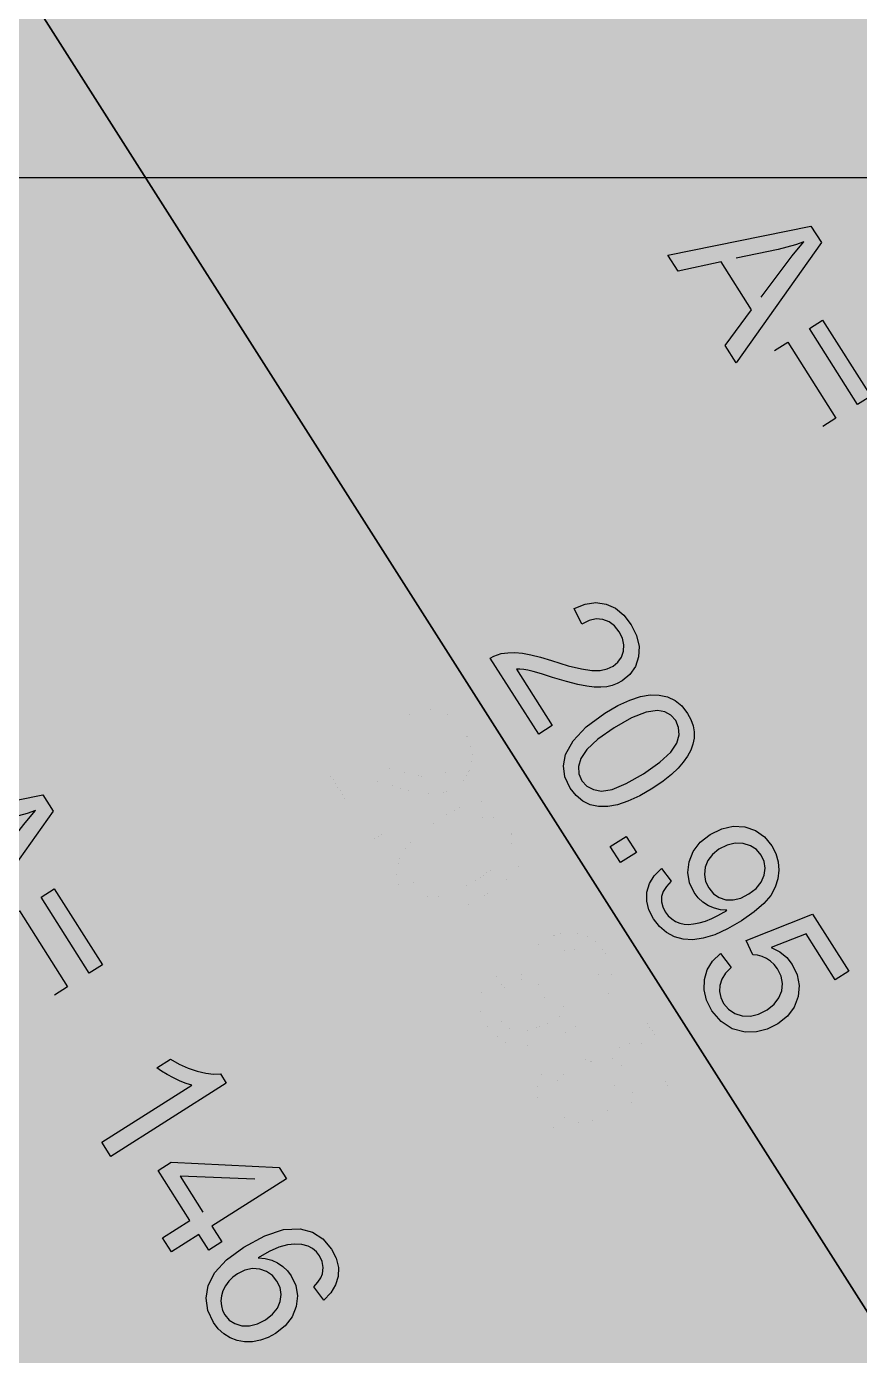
# Model space of a CAD drawing. Extents: x -5280327 to 29700, y -3925683 to 5564800.
# Drawn here: x 20123.9 to 20363.4, y 5809.7 to 6191.7 of the extents above; entities that cross this region are included whole.
import ezdxf

# ---------------------------------------------------------------- set-up
doc = ezdxf.new("R2010")
doc.units = 0
doc.linetypes.add('6', pattern=[2640.874023, 1320.437012, -1320.437012])
doc.layers.get('0').update_dxf_attribs({"linetype": 'CONTINUOUS'})
doc.layers.add('31_PREDIOS_TOTAL', color=7, linetype='CONTINUOUS')
doc.layers.add('LOTES', color=7, linetype='CONTINUOUS')

msp = doc.modelspace()

# ---------------------------------------------------------------- linework, layer by layer
at = {"color": 7, "linetype": '6', "const_width": 10343.08}
msp.add_lwpolyline([(0, 29405.62), (24528.32, 0)], dxfattribs=at)
msp.add_lwpolyline([(0, 29405.62), (24528.32, 0)], dxfattribs=at)
at = {"layer": '31_PREDIOS_TOTAL', "color": 7, "const_width": 0.00153}
for points in [[(20227.11, 5960.18), (20223.21, 5957.7), (20209.3, 5979.54), (20209.3, 5979.54), (20210.29, 5980.12), (20211.33, 5980.56), (20212.42, 5980.86), (20212.42, 5980.86), (20214.33, 5981.13), (20216.36, 5981.18), (20218.52, 5980.99), (20218.52, 5980.99), (20220.93, 5980.55), (20223.72, 5979.84), (20226.9, 5978.86), (20226.9, 5978.86), (20231.68, 5977.41), (20235.55, 5976.47), (20238.53, 5976.04), (20238.53, 5976.04), (20240.89, 5976.07), (20242.92, 5976.47), (20244.61, 5977.26), (20244.61, 5977.26), (20246.02, 5978.42), (20247.01, 5979.85), (20247.58, 5981.57), (20247.58, 5981.57), (20247.7, 5983.42), (20247.3, 5985.27), (20246.38, 5987.12), (20246.38, 5987.12), (20245.02, 5988.82), (20243.44, 5990.01), (20241.63, 5990.69), (20241.63, 5990.69), (20239.69, 5990.82), (20237.69, 5990.39), (20235.63, 5989.37), (20233.41, 5993.81), (20233.41, 5993.81), (20236.62, 5995.08), (20239.67, 5995.52), (20242.57, 5995.11), (20242.57, 5995.11), (20245.25, 5993.9), (20247.66, 5991.92), (20249.79, 5989.17), (20249.79, 5989.17), (20251.38, 5986.03), (20252.1, 5982.96), (20251.95, 5979.96), (20251.95, 5979.96), (20251.03, 5977.21), (20249.44, 5974.9), (20247.18, 5973.03), (20247.18, 5973.03), (20245.81, 5972.28), (20244.33, 5971.72), (20242.76, 5971.36), (20242.76, 5971.36), (20241.04, 5971.19), (20239.13, 5971.23), (20237.01, 5971.48), (20237.01, 5971.48), (20234.45, 5972), (20231.19, 5972.85), (20227.22, 5974.03), (20227.22, 5974.03), (20224.03, 5975.02), (20221.65, 5975.7), (20220.08, 5976.07), (20220.08, 5976.07), (20218.93, 5976.26), (20217.84, 5976.36), (20216.79, 5976.39), (20227.11, 5960.18)], [(20242.27, 5963.73), (20242.27, 5963.73), (20246.01, 5965.92), (20249.41, 5967.52), (20252.47, 5968.53), (20252.47, 5968.53), (20255.26, 5968.99), (20257.86, 5968.97), (20260.26, 5968.45), (20260.26, 5968.45), (20262.43, 5967.42), (20264.35, 5965.83), (20266.01, 5963.7), (20266.01, 5963.7), (20266.97, 5961.93), (20267.6, 5960.14), (20267.91, 5958.36), (20267.91, 5958.36), (20267.89, 5956.58), (20267.56, 5954.82), (20266.93, 5953.08), (20266.93, 5953.08), (20266, 5951.35), (20264.8, 5949.62), (20263.32, 5947.9), (20263.32, 5947.9), (20261.43, 5946.11), (20258.99, 5944.21), (20255.99, 5942.18), (20255.99, 5942.18), (20252.28, 5940.01), (20248.89, 5938.41), (20245.84, 5937.4), (20245.84, 5937.4), (20243.05, 5936.93), (20240.45, 5936.95), (20238.05, 5937.46), (20238.05, 5937.46), (20235.86, 5938.49), (20233.94, 5940.08), (20232.27, 5942.22), (20232.27, 5942.22), (20230.77, 5945.42), (20230.32, 5948.65), (20230.92, 5951.91), (20230.92, 5951.91), (20233.09, 5955.84), (20236.87, 5959.78), (20242.27, 5963.73)], [(20244.92, 5959.56), (20240.24, 5956.28), (20237.03, 5953.35), (20235.31, 5950.76), (20235.31, 5950.76), (20234.68, 5948.44), (20234.78, 5946.3), (20235.61, 5944.35), (20235.61, 5944.35), (20237.03, 5942.77), (20238.93, 5941.78), (20241.3, 5941.37), (20241.3, 5941.37), (20244.38, 5941.84), (20248.39, 5943.5), (20253.33, 5946.35), (20253.33, 5946.35), (20258.03, 5949.64), (20261.24, 5952.58), (20262.96, 5955.16), (20262.96, 5955.16), (20263.57, 5957.48), (20263.46, 5959.63), (20262.62, 5961.61), (20262.62, 5961.61), (20261.25, 5963.18), (20259.52, 5964.17), (20257.41, 5964.57), (20257.41, 5964.57), (20254.09, 5964.09), (20249.93, 5962.42), (20244.92, 5959.56)], [(20243.77, 5925.41), (20248.39, 5928.35), (20251.33, 5923.73), (20246.71, 5920.79), (20243.77, 5925.41)], [(20258.51, 5919.12), (20261.35, 5915.45), (20261.35, 5915.45), (20259.96, 5913.96), (20259.04, 5912.48), (20258.57, 5911.02), (20258.57, 5911.02), (20258.53, 5909.56), (20258.88, 5908.1), (20259.61, 5906.64), (20259.61, 5906.64), (20260.47, 5905.51), (20261.45, 5904.6), (20262.56, 5903.91), (20262.56, 5903.91), (20263.75, 5903.43), (20265.01, 5903.15), (20266.32, 5903.06), (20266.32, 5903.06), (20267.74, 5903.17), (20269.35, 5903.48), (20271.14, 5904.01), (20271.14, 5904.01), (20272.99, 5904.71), (20274.77, 5905.56), (20276.49, 5906.56), (20276.49, 5906.56), (20276.7, 5906.69), (20276.96, 5906.87), (20277.28, 5907.1), (20277.28, 5907.1), (20275.49, 5907.24), (20273.74, 5907.68), (20272.02, 5908.42), (20272.02, 5908.42), (20270.43, 5909.44), (20269.06, 5910.7), (20267.91, 5912.21), (20267.91, 5912.21), (20266.59, 5915.02), (20266.11, 5917.96), (20266.47, 5921.05), (20266.47, 5921.05), (20267.66, 5924.02), (20269.67, 5926.63), (20272.5, 5928.88), (20272.5, 5928.88), (20275.84, 5930.55), (20279.17, 5931.28), (20282.48, 5931.07), (20282.48, 5931.07), (20285.55, 5930.01), (20288.14, 5928.19), (20290.27, 5925.6), (20290.27, 5925.6), (20291.41, 5923.39), (20292.08, 5921.05), (20292.29, 5918.6), (20292.29, 5918.6), (20292.01, 5916.12), (20291.22, 5913.72), (20289.93, 5911.39), (20289.93, 5911.39), (20287.96, 5909.06), (20285.15, 5906.62), (20281.51, 5904.09), (20281.51, 5904.09), (20277.48, 5901.73), (20273.83, 5900.05), (20270.55, 5899.04), (20270.55, 5899.04), (20267.57, 5898.64), (20264.8, 5898.79), (20262.24, 5899.49), (20262.24, 5899.49), (20259.93, 5900.71), (20257.92, 5902.42), (20256.22, 5904.61), (20256.22, 5904.61), (20254.92, 5907.19), (20254.29, 5909.76), (20254.34, 5912.31), (20254.34, 5912.31), (20255.07, 5914.77), (20256.46, 5917.04), (20258.51, 5919.12)], [(20283.67, 5911.79), (20285.7, 5913.38), (20287.16, 5915.18), (20288.03, 5917.18), (20288.03, 5917.18), (20288.32, 5919.23), (20288.06, 5921.16), (20287.23, 5922.96), (20287.23, 5922.96), (20285.89, 5924.53), (20284.15, 5925.63), (20282.02, 5926.27), (20282.02, 5926.27), (20279.7, 5926.35), (20277.36, 5925.8), (20275.02, 5924.63), (20275.02, 5924.63), (20273.18, 5923.16), (20271.88, 5921.44), (20271.11, 5919.46), (20271.11, 5919.46), (20270.88, 5917.39), (20271.22, 5915.41), (20272.13, 5913.5), (20272.13, 5913.5), (20273.47, 5911.88), (20275.11, 5910.75), (20277.05, 5910.13), (20277.05, 5910.13), (20279.17, 5910.07), (20281.38, 5910.62), (20283.67, 5911.79)], [(20275.48, 5894.71), (20278.55, 5890.68), (20278.55, 5890.68), (20276.94, 5889.01), (20275.85, 5887.29), (20275.28, 5885.5), (20275.28, 5885.5), (20275.19, 5883.72), (20275.55, 5882), (20276.36, 5880.35), (20276.36, 5880.35), (20277.78, 5878.65), (20279.57, 5877.47), (20281.72, 5876.79), (20281.72, 5876.79), (20284.07, 5876.71), (20286.46, 5877.27), (20288.88, 5878.5), (20288.88, 5878.5), (20290.89, 5880.08), (20292.3, 5881.9), (20293.11, 5883.93), (20293.11, 5883.93), (20293.31, 5886.08), (20292.9, 5888.2), (20291.87, 5890.31), (20291.87, 5890.31), (20290.96, 5891.52), (20289.91, 5892.51), (20288.72, 5893.29), (20288.72, 5893.29), (20287.45, 5893.85), (20286.15, 5894.18), (20284.83, 5894.29), (20282.9, 5898.42), (20301.91, 5906.02), (20312.37, 5889.6), (20308.5, 5887.13), (20300.1, 5900.31), (20290.09, 5896.44), (20290.09, 5896.44), (20292.52, 5895.15), (20294.54, 5893.51), (20296.14, 5891.51), (20296.14, 5891.51), (20297.55, 5888.57), (20298.1, 5885.5), (20297.79, 5882.3), (20297.79, 5882.3), (20296.65, 5879.26), (20294.72, 5876.63), (20291.98, 5874.42), (20291.98, 5874.42), (20288.94, 5872.9), (20285.8, 5872.12), (20282.56, 5872.1), (20282.56, 5872.1), (20278.82, 5873.06), (20275.64, 5875.1), (20273.02, 5878.22), (20273.02, 5878.22), (20271.51, 5881.22), (20270.79, 5884.21), (20270.86, 5887.19), (20270.86, 5887.19), (20271.69, 5890), (20273.23, 5892.51), (20275.48, 5894.71)]]:
    msp.add_lwpolyline(points, dxfattribs=at)
at = {"layer": '31_PREDIOS_TOTAL', "color": 7}
for points in [[(20308.38, 6125.99, 33030.86), (20349.5, 6134.28, 33030.86), (20352.5, 6129.57, 33030.86), (20328.02, 6095.05, 33030.86), (20324.86, 6100.03, 33030.86), (20332.42, 6110.25, 33030.86), (20323.65, 6124.07, 33030.86), (20311.33, 6121.35, 33030.86), (20308.38, 6125.99, 33030.86)], [(20335.13, 6113.86, 33030.86), (20342.09, 6123.12, 33030.86), (20342.09, 6123.12, 33030.86), (20344.1, 6125.75, 33030.86), (20345.89, 6127.98, 33030.86), (20347.46, 6129.82, 33030.86), (20347.46, 6129.82, 33030.86), (20345.04, 6128.96, 33030.86), (20342.56, 6128.22, 33030.86), (20340.02, 6127.6, 33030.86), (20328.01, 6125.07, 33030.86)], [(20362.91, 6083.05, 33030.86), (20349.05, 6104.88, 33030.86), (20352.84, 6107.29, 33030.86), (20366.7, 6085.46, 33030.86), (20362.91, 6083.05, 33030.86)], [(20339.02, 6098.51, 33030.86), (20342.8, 6100.92, 33030.86), (20356.66, 6079.09, 33030.86), (20352.87, 6076.68, 33030.86)], [(20275.09, 5990.74, 33030.86), (20271.2, 5988.26, 33030.86), (20257.29, 6010.1, 33030.86), (20257.29, 6010.1, 33030.86), (20258.28, 6010.68, 33030.86), (20259.31, 6011.12, 33030.86), (20260.41, 6011.42, 33030.86), (20260.41, 6011.42, 33030.86), (20262.31, 6011.69, 33030.86), (20264.35, 6011.73, 33030.86), (20266.5, 6011.54, 33030.86), (20266.5, 6011.54, 33030.86), (20268.92, 6011.1, 33030.86), (20271.71, 6010.4, 33030.86), (20274.89, 6009.42, 33030.86), (20274.89, 6009.42, 33030.86), (20279.67, 6007.96, 33030.86), (20283.54, 6007.02, 33030.86), (20286.52, 6006.6, 33030.86), (20286.52, 6006.6, 33030.86), (20288.88, 6006.62, 33030.86), (20290.9, 6007.03, 33030.86), (20292.6, 6007.81, 33030.86), (20292.6, 6007.81, 33030.86), (20294, 6008.97, 33030.86), (20294.99, 6010.41, 33030.86), (20295.57, 6012.13, 33030.86), (20295.57, 6012.13, 33030.86), (20295.69, 6013.98, 33030.86), (20295.28, 6015.83, 33030.86), (20294.37, 6017.68, 33030.86), (20294.37, 6017.68, 33030.86), (20293.01, 6019.38, 33030.86), (20291.43, 6020.56, 33030.86), (20289.62, 6021.24, 33030.86), (20289.62, 6021.24, 33030.86), (20287.68, 6021.38, 33030.86), (20285.68, 6020.94, 33030.86), (20283.62, 6019.93, 33030.86), (20281.4, 6024.37, 33030.86), (20281.4, 6024.37, 33030.86), (20284.61, 6025.64, 33030.86), (20287.66, 6026.08, 33030.86), (20290.56, 6025.67, 33030.86), (20290.56, 6025.67, 33030.86), (20293.24, 6024.46, 33030.86), (20295.65, 6022.48, 33030.86), (20297.78, 6019.72, 33030.86), (20297.78, 6019.72, 33030.86), (20299.37, 6016.59, 33030.86), (20300.08, 6013.52, 33030.86), (20299.94, 6010.52, 33030.86), (20299.94, 6010.52, 33030.86), (20299.02, 6007.77, 33030.86), (20297.43, 6005.46, 33030.86), (20295.17, 6003.59, 33030.86), (20295.17, 6003.59, 33030.86), (20293.79, 6002.84, 33030.86), (20292.32, 6002.28, 33030.86), (20290.75, 6001.91, 33030.86), (20290.75, 6001.91, 33030.86), (20289.03, 6001.75, 33030.86), (20287.12, 6001.79, 33030.86), (20285, 6002.04, 33030.86), (20285, 6002.04, 33030.86), (20282.44, 6002.56, 33030.86), (20279.18, 6003.41, 33030.86), (20275.21, 6004.59, 33030.86), (20275.21, 6004.59, 33030.86), (20272.02, 6005.57, 33030.86), (20269.64, 6006.25, 33030.86), (20268.06, 6006.63, 33030.86), (20268.06, 6006.63, 33030.86), (20266.92, 6006.82, 33030.86), (20265.82, 6006.92, 33030.86), (20264.78, 6006.94, 33030.86), (20275.09, 5990.74, 33030.86)], [(20290.26, 5994.28, 33030.86), (20290.26, 5994.28, 33030.86), (20293.99, 5996.48, 33030.86), (20297.39, 5998.08, 33030.86), (20300.46, 5999.08, 33030.86), (20300.46, 5999.08, 33030.86), (20303.25, 5999.55, 33030.86), (20305.85, 5999.53, 33030.86), (20308.25, 5999.01, 33030.86), (20308.25, 5999.01, 33030.86), (20310.42, 5997.97, 33030.86), (20312.34, 5996.39, 33030.86), (20314, 5994.26, 33030.86), (20314, 5994.26, 33030.86), (20314.96, 5992.48, 33030.86), (20315.59, 5990.7, 33030.86), (20315.9, 5988.91, 33030.86), (20315.9, 5988.91, 33030.86), (20315.88, 5987.13, 33030.86), (20315.55, 5985.37, 33030.86), (20314.92, 5983.64, 33030.86), (20314.92, 5983.64, 33030.86), (20313.99, 5981.91, 33030.86), (20312.79, 5980.18, 33030.86), (20311.31, 5978.46, 33030.86), (20311.31, 5978.46, 33030.86), (20309.42, 5976.67, 33030.86), (20306.97, 5974.77, 33030.86), (20303.98, 5972.74, 33030.86), (20303.98, 5972.74, 33030.86), (20300.26, 5970.56, 33030.86), (20296.88, 5968.97, 33030.86), (20293.83, 5967.96, 33030.86), (20293.83, 5967.96, 33030.86), (20291.04, 5967.48, 33030.86), (20288.44, 5967.5, 33030.86), (20286.03, 5968.01, 33030.86), (20286.03, 5968.01, 33030.86), (20283.85, 5969.05, 33030.86), (20281.93, 5970.64, 33030.86), (20280.26, 5972.78, 33030.86), (20280.26, 5972.78, 33030.86), (20278.76, 5975.98, 33030.86), (20278.31, 5979.21, 33030.86), (20278.91, 5982.46, 33030.86), (20278.91, 5982.46, 33030.86), (20281.08, 5986.4, 33030.86), (20284.86, 5990.34, 33030.86), (20290.26, 5994.28, 33030.86)], [(20292.91, 5990.12, 33030.86), (20288.23, 5986.84, 33030.86), (20285.02, 5983.9, 33030.86), (20283.3, 5981.32, 33030.86), (20283.3, 5981.32, 33030.86), (20282.67, 5979, 33030.86), (20282.77, 5976.86, 33030.86), (20283.6, 5974.9, 33030.86), (20283.6, 5974.9, 33030.86), (20285.02, 5973.33, 33030.86), (20286.92, 5972.34, 33030.86), (20289.29, 5971.93, 33030.86), (20289.29, 5971.93, 33030.86), (20292.37, 5972.4, 33030.86), (20296.38, 5974.06, 33030.86), (20301.32, 5976.91, 33030.86), (20301.32, 5976.91, 33030.86), (20306.02, 5980.2, 33030.86), (20309.23, 5983.13, 33030.86), (20310.95, 5985.72, 33030.86), (20310.95, 5985.72, 33030.86), (20311.56, 5988.04, 33030.86), (20311.45, 5990.19, 33030.86), (20310.61, 5992.17, 33030.86), (20310.61, 5992.17, 33030.86), (20309.24, 5993.74, 33030.86), (20307.5, 5994.72, 33030.86), (20305.4, 5995.12, 33030.86), (20305.4, 5995.12, 33030.86), (20302.08, 5994.64, 33030.86), (20297.92, 5992.97, 33030.86), (20292.91, 5990.12, 33030.86)], [(20087.43, 5962.55, 33030.86), (20128.56, 5970.85, 33030.86), (20131.55, 5966.13, 33030.86), (20107.07, 5931.61, 33030.86), (20103.91, 5936.59, 33030.86), (20111.47, 5946.81, 33030.86), (20102.7, 5960.63, 33030.86), (20090.38, 5957.91, 33030.86), (20087.43, 5962.55, 33030.86)], [(20114.18, 5950.42, 33030.86), (20121.15, 5959.69, 33030.86), (20121.15, 5959.69, 33030.86), (20123.15, 5962.31, 33030.86), (20124.94, 5964.54, 33030.86), (20126.51, 5966.38, 33030.86), (20126.51, 5966.38, 33030.86), (20124.09, 5965.52, 33030.86), (20121.61, 5964.78, 33030.86), (20119.07, 5964.16, 33030.86), (20107.06, 5961.63, 33030.86)], [(20291.76, 5955.97, 33030.86), (20296.38, 5958.91, 33030.86), (20299.32, 5954.29, 33030.86), (20294.7, 5951.35, 33030.86), (20291.76, 5955.97, 33030.86)], [(20306.5, 5949.68, 33030.86), (20309.34, 5946.01, 33030.86), (20309.34, 5946.01, 33030.86), (20307.95, 5944.52, 33030.86), (20307.02, 5943.04, 33030.86), (20306.56, 5941.57, 33030.86), (20306.56, 5941.57, 33030.86), (20306.52, 5940.12, 33030.86), (20306.87, 5938.66, 33030.86), (20307.6, 5937.2, 33030.86), (20307.6, 5937.2, 33030.86), (20308.46, 5936.07, 33030.86), (20309.44, 5935.16, 33030.86), (20310.55, 5934.47, 33030.86), (20310.55, 5934.47, 33030.86), (20311.74, 5933.99, 33030.86), (20313, 5933.71, 33030.86), (20314.3, 5933.61, 33030.86), (20314.3, 5933.61, 33030.86), (20315.73, 5933.72, 33030.86), (20317.34, 5934.04, 33030.86), (20319.13, 5934.57, 33030.86), (20319.13, 5934.57, 33030.86), (20320.98, 5935.27, 33030.86), (20322.76, 5936.12, 33030.86), (20324.48, 5937.11, 33030.86), (20324.48, 5937.11, 33030.86), (20324.68, 5937.25, 33030.86), (20324.95, 5937.43, 33030.86), (20325.27, 5937.65, 33030.86), (20325.27, 5937.65, 33030.86), (20323.48, 5937.79, 33030.86), (20321.73, 5938.23, 33030.86), (20320.01, 5938.98, 33030.86), (20320.01, 5938.98, 33030.86), (20318.42, 5939.99, 33030.86), (20317.05, 5941.26, 33030.86), (20315.9, 5942.77, 33030.86), (20315.9, 5942.77, 33030.86), (20314.58, 5945.58, 33030.86), (20314.1, 5948.52, 33030.86), (20314.46, 5951.61, 33030.86), (20314.46, 5951.61, 33030.86), (20315.65, 5954.58, 33030.86), (20317.66, 5957.19, 33030.86), (20320.49, 5959.44, 33030.86), (20320.49, 5959.44, 33030.86), (20323.83, 5961.1, 33030.86), (20327.16, 5961.83, 33030.86), (20330.47, 5961.63, 33030.86), (20330.47, 5961.63, 33030.86), (20333.53, 5960.57, 33030.86), (20336.13, 5958.74, 33030.86), (20338.26, 5956.15, 33030.86), (20338.26, 5956.15, 33030.86), (20339.4, 5953.94, 33030.86), (20340.07, 5951.61, 33030.86), (20340.28, 5949.16, 33030.86), (20340.28, 5949.16, 33030.86), (20340, 5946.68, 33030.86), (20339.21, 5944.27, 33030.86), (20337.91, 5941.95, 33030.86), (20337.91, 5941.95, 33030.86), (20335.94, 5939.61, 33030.86), (20333.14, 5937.18, 33030.86), (20329.5, 5934.64, 33030.86), (20329.5, 5934.64, 33030.86), (20325.47, 5932.29, 33030.86), (20321.82, 5930.61, 33030.86), (20318.54, 5929.6, 33030.86), (20318.54, 5929.6, 33030.86), (20315.56, 5929.2, 33030.86), (20312.79, 5929.35, 33030.86), (20310.22, 5930.05, 33030.86), (20310.22, 5930.05, 33030.86), (20307.92, 5931.27, 33030.86), (20305.91, 5932.98, 33030.86), (20304.21, 5935.17, 33030.86), (20304.21, 5935.17, 33030.86), (20302.9, 5937.75, 33030.86), (20302.28, 5940.31, 33030.86), (20302.33, 5942.87, 33030.86), (20302.33, 5942.87, 33030.86), (20303.05, 5945.33, 33030.86), (20304.44, 5947.6, 33030.86), (20306.5, 5949.68, 33030.86)], [(20331.66, 5942.35, 33030.86), (20333.69, 5943.94, 33030.86), (20335.15, 5945.73, 33030.86), (20336.02, 5947.74, 33030.86), (20336.02, 5947.74, 33030.86), (20336.31, 5949.79, 33030.86), (20336.05, 5951.72, 33030.86), (20335.22, 5953.52, 33030.86), (20335.22, 5953.52, 33030.86), (20333.87, 5955.09, 33030.86), (20332.14, 5956.19, 33030.86), (20330.01, 5956.82, 33030.86), (20330.01, 5956.82, 33030.86), (20327.68, 5956.91, 33030.86), (20325.35, 5956.36, 33030.86), (20323.01, 5955.18, 33030.86), (20323.01, 5955.18, 33030.86), (20321.17, 5953.72, 33030.86), (20319.87, 5951.99, 33030.86), (20319.1, 5950.02, 33030.86), (20319.1, 5950.02, 33030.86), (20318.87, 5947.95, 33030.86), (20319.21, 5945.96, 33030.86), (20320.12, 5944.06, 33030.86), (20320.12, 5944.06, 33030.86), (20321.46, 5942.43, 33030.86), (20323.1, 5941.31, 33030.86), (20325.04, 5940.69, 33030.86), (20325.04, 5940.69, 33030.86), (20327.16, 5940.62, 33030.86), (20329.37, 5941.18, 33030.86), (20331.66, 5942.35, 33030.86)], [(20141.96, 5919.61, 33030.86), (20128.1, 5941.45, 33030.86), (20131.89, 5943.85, 33030.86), (20145.75, 5922.02, 33030.86), (20141.96, 5919.61, 33030.86)], [(20118.07, 5935.08, 33030.86), (20121.86, 5937.48, 33030.86), (20135.71, 5915.65, 33030.86), (20131.93, 5913.24, 33030.86)], [(20323.47, 5925.26, 33030.86), (20326.54, 5921.23, 33030.86), (20326.54, 5921.23, 33030.86), (20324.93, 5919.57, 33030.86), (20323.84, 5917.84, 33030.86), (20323.27, 5916.06, 33030.86), (20323.27, 5916.06, 33030.86), (20323.18, 5914.28, 33030.86), (20323.54, 5912.56, 33030.86), (20324.35, 5910.9, 33030.86), (20324.35, 5910.9, 33030.86), (20325.77, 5909.21, 33030.86), (20327.56, 5908.02, 33030.86), (20329.71, 5907.35, 33030.86), (20329.71, 5907.35, 33030.86), (20332.06, 5907.26, 33030.86), (20334.45, 5907.83, 33030.86), (20336.86, 5909.05, 33030.86), (20336.86, 5909.05, 33030.86), (20338.88, 5910.64, 33030.86), (20340.29, 5912.45, 33030.86), (20341.1, 5914.49, 33030.86), (20341.1, 5914.49, 33030.86), (20341.3, 5916.63, 33030.86), (20340.89, 5918.76, 33030.86), (20339.85, 5920.87, 33030.86), (20339.85, 5920.87, 33030.86), (20338.95, 5922.07, 33030.86), (20337.9, 5923.06, 33030.86), (20336.71, 5923.84, 33030.86), (20336.71, 5923.84, 33030.86), (20335.44, 5924.4, 33030.86), (20334.14, 5924.74, 33030.86), (20332.82, 5924.85, 33030.86), (20330.89, 5928.98, 33030.86), (20349.9, 5936.58, 33030.86), (20360.36, 5920.15, 33030.86), (20356.48, 5917.68, 33030.86), (20348.09, 5930.87, 33030.86), (20338.08, 5926.99, 33030.86), (20338.08, 5926.99, 33030.86), (20340.51, 5925.71, 33030.86), (20342.53, 5924.07, 33030.86), (20344.13, 5922.07, 33030.86), (20344.13, 5922.07, 33030.86), (20345.53, 5919.13, 33030.86), (20346.08, 5916.06, 33030.86), (20345.78, 5912.86, 33030.86), (20345.78, 5912.86, 33030.86), (20344.64, 5909.82, 33030.86), (20342.7, 5907.19, 33030.86), (20339.96, 5904.98, 33030.86), (20339.96, 5904.98, 33030.86), (20336.93, 5903.45, 33030.86), (20333.79, 5902.68, 33030.86), (20330.55, 5902.66, 33030.86), (20330.55, 5902.66, 33030.86), (20326.81, 5903.61, 33030.86), (20323.63, 5905.66, 33030.86), (20321.01, 5908.78, 33030.86), (20321.01, 5908.78, 33030.86), (20319.5, 5911.78, 33030.86), (20318.78, 5914.77, 33030.86), (20318.85, 5917.74, 33030.86), (20318.85, 5917.74, 33030.86), (20319.68, 5920.56, 33030.86), (20321.22, 5923.07, 33030.86), (20323.47, 5925.26, 33030.86)], [(20148.13, 5866.92, 33030.86), (20145.56, 5870.98, 33030.86), (20171.43, 5887.4, 33030.86), (20171.43, 5887.4, 33030.86), (20169.81, 5887.89, 33030.86), (20168.06, 5888.58, 33030.86), (20166.19, 5889.47, 33030.86), (20166.19, 5889.47, 33030.86), (20164.36, 5890.46, 33030.86), (20162.76, 5891.44, 33030.86), (20161.38, 5892.41, 33030.86), (20165.3, 5894.91, 33030.86), (20165.3, 5894.91, 33030.86), (20167.83, 5893.46, 33030.86), (20170.38, 5892.29, 33030.86), (20172.96, 5891.41, 33030.86), (20172.96, 5891.41, 33030.86), (20175.44, 5890.83, 33030.86), (20177.68, 5890.57, 33030.86), (20179.67, 5890.61, 33030.86), (20181.33, 5887.99, 33030.86), (20148.13, 5866.92, 33030.86)], [(20162.99, 5843.51, 33030.86), (20170.91, 5848.53, 33030.86), (20161.81, 5862.88, 33030.86), (20165.53, 5865.24, 33030.86), (20196.53, 5863.75, 33030.86), (20198.64, 5860.44, 33030.86), (20177.21, 5846.83, 33030.86), (20180.05, 5842.37, 33030.86), (20176.32, 5840.01, 33030.86), (20173.49, 5844.47, 33030.86), (20165.57, 5839.45, 33030.86), (20162.99, 5843.51, 33030.86)], [(20189.54, 5860.36, 33030.86), (20168.06, 5861.25, 33030.86), (20174.63, 5850.89, 33030.86)], [(20209.38, 5825.61, 33030.86), (20206.5, 5829.45, 33030.86), (20206.5, 5829.45, 33030.86), (20207.69, 5830.78, 33030.86), (20208.52, 5832.03, 33030.86), (20209, 5833.19, 33030.86), (20209, 5833.19, 33030.86), (20209.22, 5834.98, 33030.86), (20208.94, 5836.7, 33030.86), (20208.16, 5838.35, 33030.86), (20208.16, 5838.35, 33030.86), (20207.26, 5839.52, 33030.86), (20206.17, 5840.42, 33030.86), (20204.92, 5841.07, 33030.86), (20204.92, 5841.07, 33030.86), (20203.09, 5841.58, 33030.86), (20201.09, 5841.72, 33030.86), (20198.92, 5841.5, 33030.86), (20198.92, 5841.5, 33030.86), (20196.48, 5840.82, 33030.86), (20193.69, 5839.59, 33030.86), (20190.54, 5837.8, 33030.86), (20190.54, 5837.8, 33030.86), (20192.57, 5837.61, 33030.86), (20194.43, 5837.12, 33030.86), (20196.13, 5836.32, 33030.86), (20196.13, 5836.32, 33030.86), (20197.65, 5835.26, 33030.86), (20198.95, 5834.01, 33030.86), (20200.04, 5832.56, 33030.86), (20200.04, 5832.56, 33030.86), (20201.34, 5829.78, 33030.86), (20201.8, 5826.84, 33030.86), (20201.44, 5823.75, 33030.86), (20201.44, 5823.75, 33030.86), (20200.26, 5820.78, 33030.86), (20198.28, 5818.19, 33030.86), (20195.52, 5815.99, 33030.86), (20195.52, 5815.99, 33030.86), (20193.4, 5814.86, 33030.86), (20191.19, 5814.08, 33030.86), (20188.88, 5813.66, 33030.86), (20188.88, 5813.66, 33030.86), (20186.6, 5813.63, 33030.86), (20184.46, 5813.99, 33030.86), (20182.45, 5814.75, 33030.86), (20182.45, 5814.75, 33030.86), (20180.62, 5815.88, 33030.86), (20179.02, 5817.36, 33030.86), (20177.65, 5819.17, 33030.86), (20177.65, 5819.17, 33030.86), (20176.05, 5822.61, 33030.86), (20175.54, 5826.16, 33030.86), (20176.13, 5829.82, 33030.86), (20176.13, 5829.82, 33030.86), (20178.03, 5833.52, 33030.86), (20181.45, 5837.19, 33030.86), (20186.4, 5840.83, 33030.86), (20186.4, 5840.83, 33030.86), (20192.46, 5844.13, 33030.86), (20197.85, 5845.9, 33030.86), (20202.59, 5846.14, 33030.86), (20202.59, 5846.14, 33030.86), (20206.15, 5845.18, 33030.86), (20209.17, 5843.2, 33030.86), (20211.66, 5840.22, 33030.86), (20211.66, 5840.22, 33030.86), (20212.97, 5837.62, 33030.86), (20213.59, 5835.03, 33030.86), (20213.53, 5832.44, 33030.86), (20213.53, 5832.44, 33030.86), (20212.8, 5829.96, 33030.86), (20211.42, 5827.68, 33030.86), (20209.38, 5825.61, 33030.86)], [(20184.6, 5833.14, 33030.86), (20183.29, 5832.17, 33030.86), (20182.14, 5831.02, 33030.86), (20181.15, 5829.7, 33030.86), (20181.15, 5829.7, 33030.86), (20180.4, 5828.28, 33030.86), (20179.96, 5826.83, 33030.86), (20179.82, 5825.36, 33030.86), (20179.82, 5825.36, 33030.86), (20179.95, 5823.92, 33030.86), (20180.32, 5822.59, 33030.86), (20180.95, 5821.36, 33030.86), (20180.95, 5821.36, 33030.86), (20182.21, 5819.87, 33030.86), (20183.84, 5818.84, 33030.86), (20185.83, 5818.26, 33030.86), (20185.83, 5818.26, 33030.86), (20188.03, 5818.21, 33030.86), (20190.3, 5818.79, 33030.86), (20192.64, 5819.98, 33030.86), (20192.64, 5819.98, 33030.86), (20194.63, 5821.54, 33030.86), (20196.05, 5823.29, 33030.86), (20196.88, 5825.24, 33030.86), (20196.88, 5825.24, 33030.86), (20197.14, 5827.26, 33030.86), (20196.82, 5829.21, 33030.86), (20195.93, 5831.1, 33030.86), (20195.93, 5831.1, 33030.86), (20194.61, 5832.7, 33030.86), (20192.96, 5833.84, 33030.86), (20191, 5834.51, 33030.86), (20191, 5834.51, 33030.86), (20188.87, 5834.65, 33030.86), (20186.74, 5834.2, 33030.86), (20184.6, 5833.14, 33030.86)]]:
    msp.add_polyline3d(points, dxfattribs=at)
at = {"layer": 'Cuadricula Coordenadas', "color": 7}
msp.add_lwpolyline([(15472.17, 6148.24), (24151.22, 6148.24)], dxfattribs=at)
at = {"layer": 'LOTES', "color": 7}
for points in [[(20065.76, 6293.31, 66061.73), (20286.71, 6456.75, 66061.73), (20728.18, 5763.43, 66061.73), (20506.38, 5601.34, 66061.73), (20065.76, 6293.31, 66061.73)], [(20065.76, 6293.31, 33030.86), (19844.81, 6129.87, 33030.86), (20284.57, 5439.24, 33030.86), (20506.38, 5601.34, 33030.86), (20065.76, 6293.31, 33030.86)], [(20065.76, 6293.31, 66061.73), (20506.38, 5601.34, 66061.73)]]:
    msp.add_polyline3d(points, dxfattribs=at)

doc.saveas('drawing.dxf')
